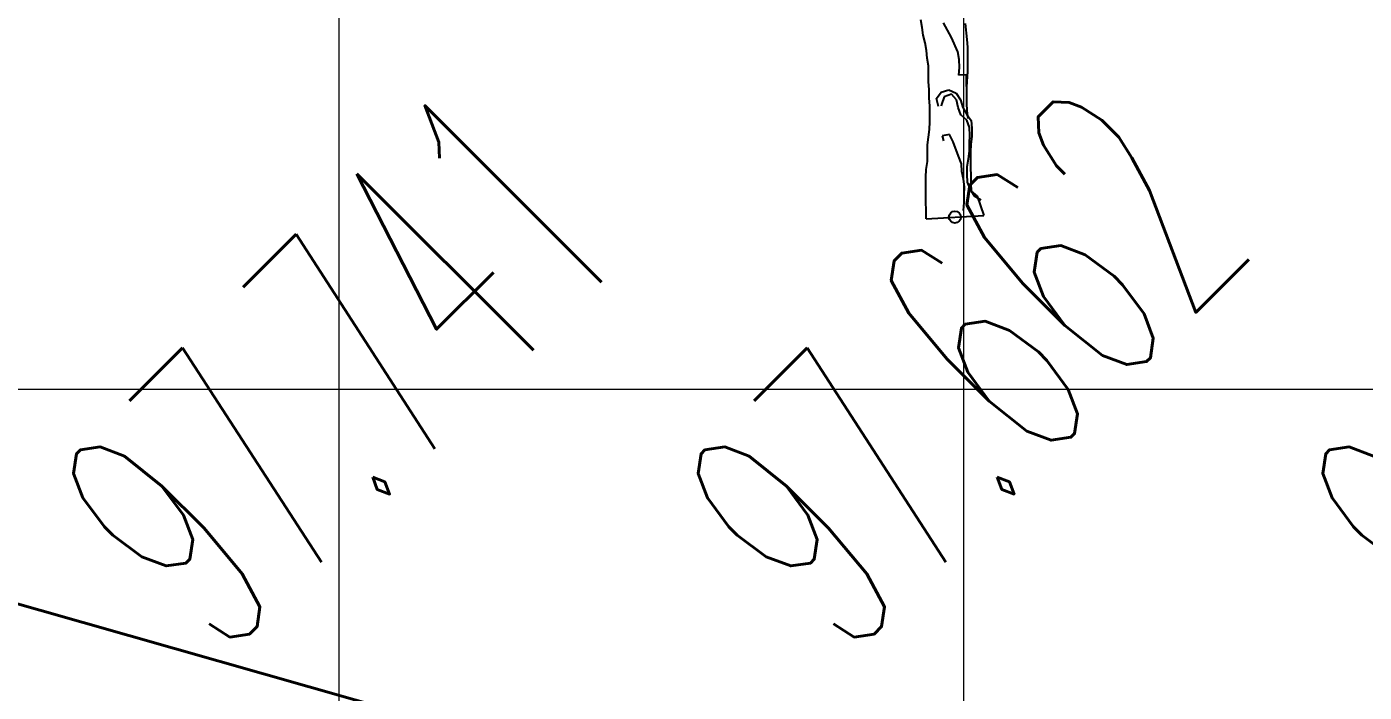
# Model space of a CAD drawing. Header units: millimetres. Extents: x 684983 to 685377, y 990360 to 990509.
# Drawn here: x 685051.014 to 685055.297, y 990411.068 to 990413.2 of the extents above; entities that cross this region are included whole.
import ezdxf

# ---------------------------------------------------------------- set-up
doc = ezdxf.new("R2010")
doc.units = ezdxf.units.MM
doc.header["$PDMODE"] = 35
doc.header["$PDSIZE"] = 0.2
for name, color, linetype, lineweight in [('BD', 1, 'Continuous', 40), ('grid', 8, 'Continuous', 9), ('GRID LEVELS', 7, 'Continuous', 13)]:
    doc.layers.add(name, color=color, linetype=linetype, lineweight=lineweight)
doc.layers.add('dim', color=7, linetype='Continuous')
doc.layers.add('TEAK', color=7, linetype='Continuous')
doc.styles.add('DIM', font='ARIALN.TTF', dxfattribs={"width": 0.8, "height": 1})
doc.styles.get("Standard").update_dxf_attribs({"font": 'RomanS'})
doc.dimstyles.get("Standard").update_dxf_attribs({"dimtxt": 1, "dimasz": 0.18, "dimexe": 0.18, "dimexo": 0.0625, "dimgap": 0.09, "dimtad": 0, "dimrnd": 0.05, "dimzin": 0, "dimdsep": 46, "dimtxsty": 'DIM', "dimcen": 0.09, "dimse1": 1, "dimse2": 1, "dimsd1": 1, "dimsd2": 1, "dimadec": 0, "dimazin": 0, "dimtfac": 1, "dimtix": 1, "dimtofl": 0, "dimtmove": 2, "dimatfit": 3, "dimfxl": 0, "dimtolj": 1, "dimtzin": 0, "dimarcsym": 0})

# ---------------------------------------------------------------- blocks, each defined once
blk = doc.blocks.new('*D22')
at = {"layer": 'Defpoints', "color": 0, "transparency": 16777216}
for p in [(685042.0688, 990413.8862), (685065.652, 990407.182), (685065.4309, 990406.4041)]:
    blk.add_point(p, dxfattribs=at)
at = {"layer": 'dim', "color": 0, "transparency": 16777216, "insert": (685053.6393, 990409.7562), "char_height": 1, "attachment_point": 5, "rotation": 344.1306, "style": 'DIM'}
blk.add_mtext('\\A1;24.50', dxfattribs=at)
blk = doc.blocks.new('A$C25655A80')
for p, q in [((-0.0881, 0.3913), (-0.091, 0.4077)), ((-0.0256, 0.3701), (-0.0429, 0.4009)), ((0.008, 0.3653), (0.0042, 0.3999)), ((-0.0862, 0.375), (-0.0881, 0.3913)), ((-0.0823, 0.3586), (-0.0862, 0.375)), ((-0.0795, 0.3423), (-0.0823, 0.3586)), ((-0.0122, 0.3394), (-0.0256, 0.3701)), ((0.009, 0.3489), (0.008, 0.3653)), ((0.0089, 0.297), (0.009, 0.3489)), ((-0.0776, 0.326), (-0.0795, 0.3423)), ((-0.0747, 0.3096), (-0.0776, 0.326)), ((-0.0093, 0.323), (-0.0122, 0.3394)), ((-0.0084, 0.3057), (-0.0093, 0.323)), ((-0.0747, 0.275), (-0.0747, 0.3096)), ((-0.0103, 0.2894), (-0.0084, 0.3057)), ((0.006, 0.2903), (-0.0103, 0.2894)), ((0.006, 0.273), (0.006, 0.2903)), ((0.007, 0.2644), (0.0089, 0.297)), ((-0.0738, 0.2587), (-0.0747, 0.275)), ((-0.0738, 0.2404), (-0.0738, 0.2587)), ((-0.0478, 0.2529), (-0.0315, 0.2577)), ((-0.0315, 0.2577), (-0.0161, 0.2509)), ((0.007, 0.2567), (0.006, 0.273)), ((0.0069, 0.2297), (0.007, 0.2644)), ((-0.0719, 0.224), (-0.0738, 0.2404)), ((-0.0575, 0.2394), (-0.0478, 0.2529)), ((-0.0536, 0.2221), (-0.0575, 0.2394)), ((-0.0411, 0.2432), (-0.0469, 0.2269)), ((-0.0257, 0.249), (-0.0411, 0.2432)), ((-0.0152, 0.2365), (-0.0257, 0.249)), ((-0.0161, 0.2509), (-0.0065, 0.2365)), ((-0.0113, 0.2201), (-0.0152, 0.2365)), ((-0.0065, 0.2365), (-0.0017, 0.2201)), ((0.0079, 0.2134), (0.0069, 0.2297)), ((-0.0719, 0.1894), (-0.0719, 0.224)), ((-0.0469, 0.2269), (-0.0479, 0.2231)), ((-0.0056, 0.2048), (-0.0113, 0.2201)), ((0.0069, 0.1932), (-0.0056, 0.2048)), ((-0.0017, 0.2201), (0.0069, 0.2057)), ((0.0069, 0.2057), (0.0165, 0.1922)), ((0.0098, 0.1971), (0.0079, 0.2134)), ((-0.0768, 0.1404), (-0.0729, 0.1731)), ((-0.0729, 0.1731), (-0.0719, 0.1894)), ((0.0127, 0.1778), (0.0069, 0.1932)), ((0.0136, 0.1605), (0.0127, 0.1778)), ((0.0165, 0.1922), (0.0175, 0.1759)), ((0.0175, 0.1759), (0.0174, 0.1586)), ((-0.0297, 0.1625), (-0.046, 0.1596)), ((-0.046, 0.1596), (-0.0431, 0.149)), ((-0.022, 0.1471), (-0.0297, 0.1625)), ((-0.0105, 0.1163), (-0.022, 0.1471)), ((0.0126, 0.1442), (0.0136, 0.1605)), ((0.0126, 0.1269), (0.0126, 0.1442)), ((0.0174, 0.1586), (0.0155, 0.1423)), ((-0.0768, 0.1049), (-0.0768, 0.1404)), ((-0.0047, 0.1), (-0.0105, 0.1163)), ((0.0107, 0.1105), (0.0126, 0.1269)), ((0.0155, 0.1423), (0.0145, 0.1259)), ((0.0145, 0.1259), (0.0145, 0.0913)), ((-0.0807, 0.0712), (-0.0797, 0.0876)), ((-0.0797, 0.0876), (-0.0768, 0.1049)), ((-0.0038, 0.0836), (-0.0047, 0.1)), ((0.0078, 0.0942), (0.0107, 0.1105)), ((0.0078, 0.0769), (0.0078, 0.0942)), ((0.0145, 0.0913), (0.0154, 0.075)), ((-0.0807, 0.0183), (-0.0807, 0.0712)), ((0.0001, 0.0673), (-0.0038, 0.0836)), ((0.002, 0.0509), (0.0001, 0.0673)), ((0.0087, 0.0606), (0.0078, 0.0769)), ((0.0145, 0.0452), (0.0087, 0.0606)), ((0.0154, 0.075), (0.0154, 0.0577)), ((0.0154, 0.0577), (0.0164, 0.0413)), ((0.001, 0.0346), (0.002, 0.0509)), ((0.001, 0.0173), (0.001, 0.0346)), ((0.0231, 0.0307), (0.0145, 0.0452)), ((0.0164, 0.0413), (0.0289, 0.0307)), ((0.0375, 0.0221), (0.0231, 0.0307)), ((0.0289, 0.0307), (0.043, -0.0101)), ((-0.0798, 0.001), (-0.0807, 0.0183)), ((-0.0798, -0.0172), (-0.0798, 0.001)), ((0, 0), (0.001, 0.0173))]:
    blk.add_line(p, q)
blk = doc.blocks.new('TR')
blk.add_line((-0.0606, -0.0024, 1.3453), (0.0622, 0.0048, 1.3453))
blk.add_circle((0.0008, 0.0012, 1.3453), 0.0128)
blk.add_blockref('A$C25655A80', (0.0192, 0.0148, 1.3453))

msp = doc.modelspace()

# ---------------------------------------------------------------- linework, layer by layer
at = {"layer": 'BD'}
msp.add_line((685042.0688, 990413.8862), (685065.652, 990407.182), dxfattribs=at)
at = {"layer": 'grid'}
for p, q in [((685052.0136, 990509.1548), (685052.0136, 990370.8996)), ((685054.0136, 990509.1548), (685054.0136, 990370.8996)), ((685085.1957, 990412.0381), (684982.7636, 990412.0381))]:
    msp.add_line(p, q, dxfattribs=at)

# ---------------------------------------------------------------- block references
at = {"layer": 'TEAK', "xscale": 1.5, "yscale": 1.5, "zscale": 1.5}
msp.add_blockref('TR', (685053.985, 990412.589, 97.66), dxfattribs=at)

# ---------------------------------------------------------------- texts
at = {"layer": 'GRID LEVELS', "width": 0.5}
for s, p in [('97.584', (685055.63, 990411.1578, 97.5836)), ('97.741', (685051.63, 990411.1578, 97.7413)), ('97.662', (685053.63, 990411.1578, 97.6617))]:
    msp.add_text(s, height=0.8, rotation=45, dxfattribs=at).set_placement(p)

# ---------------------------------------------------------------- dimensions: what is measured, and where the dimension line sits
at = {"layer": 'dim'}
dim = msp.add_aligned_dim(p1=(685042.0688, 990413.8862), p2=(685065.652, 990407.182), distance=-0.8087, dimstyle='Standard', dxfattribs=at)
dim.commit()
dim.dimension.update_dxf_attribs({"geometry": '*D22', "text_midpoint": (685053.6393, 990409.7562)})

doc.saveas('drawing.dxf')
